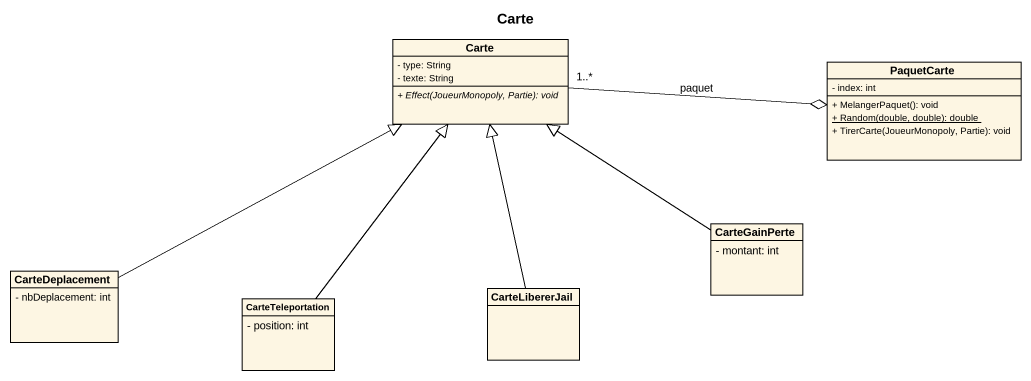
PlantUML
@startuml
title Carte
hide circle
hide empty members
skinparam classAttributeIconSize 0
class Carte {
  - type: String
  - texte: String
  {abstract} + Effect(JoueurMonopoly, Partie): void
}
class PaquetCarte {
  - index: int
  + MelangerPaquet(): void
  {static} + Random(double, double): double
  + TirerCarte(JoueurMonopoly, Partie): void
}
class CarteGainPerte {
  - montant: int
}
class CarteDeplacement {
  - nbDeplacement: int
}
class CarteTeleportation {
  - position: int
}
class CarteLibererJail
Carte "1..*" -right-o PaquetCarte : paquet
CarteGainPerte -up-|> Carte
CarteDeplacement -right-|> Carte
CarteTeleportation -up-|> Carte
CarteLibererJail -up-|> Carte
@enduml
